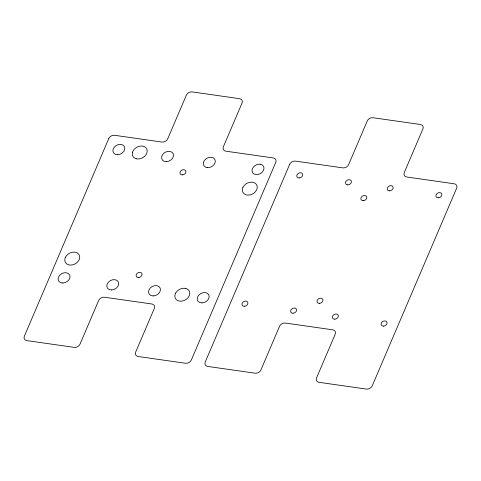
<?xml version="1.0" encoding="UTF-8"?>
<svg xmlns="http://www.w3.org/2000/svg" width="481" height="481" viewBox="0 0 481 481"><rect width="100%" height="100%" fill="white"/><g stroke="black" fill="none" stroke-linecap="round" stroke-linejoin="round"><path stroke-width="0.72" d="M132.528 152.17L133.087 150.86A7.846 6.019 -28.6 0 1 141.757 146.026L143.164 146.218A7.846 6.019 -28.6 0 1 146.921 152.832L146.368 154.148A7.846 6.019 -28.6 0 1 137.716 158.97L136.291 158.784M175.673 293.085L175.108 294.396A7.846 6.019 -28.6 0 0 178.896 300.998L180.297 301.214A7.846 6.019 -28.6 0 0 188.955 296.362L189.514 295.063A7.846 6.019 -28.6 0 0 185.75 288.456M185.75 288.45L184.325 288.245A7.846 6.019 -28.6 0 0 175.691 293.091M136.309 158.766A7.846 6.019 -28.6 0 1 132.552 152.158M207.113 167.556A6.283 4.816 -28.6 0 0 214.863 163.227A6.283 4.816 -28.6 0 0 211.496 157.299A6.283 4.816 -28.6 0 0 203.74 161.64A6.283 4.816 -28.6 0 0 207.107 167.568M65.308 257.606L65.061 258.267A7.846 6.019 -28.6 0 0 68.843 264.881L70.244 265.085A7.846 6.019 -28.6 0 0 78.902 260.239L79.461 258.928A7.846 6.019 -28.6 0 0 75.697 252.321L74.278 252.116A7.846 6.019 -28.6 0 0 65.638 256.956L65.308 257.606M242.821 187.638L242.574 188.299A7.846 6.019 -28.6 0 0 246.362 194.901L247.763 195.118A7.846 6.019 -28.6 0 0 256.421 190.266L256.98 188.967A7.846 6.019 -28.6 0 0 253.21 182.359L251.791 182.149A7.846 6.019 -28.6 0 0 243.152 186.995L242.821 187.638M108.778 138.552L24.363 336.171A4.714 3.62 -28.6 0 0 26.894 340.62L74.2 347.372A4.714 3.62 -28.6 0 0 80.02 344.119L98.659 300.487A4.714 3.62 -28.6 0 1 104.473 297.234L151.786 303.986A4.714 3.62 -28.6 0 1 154.317 308.435L135.678 352.062A4.714 3.62 -28.6 0 0 138.209 356.511L185.516 363.263A4.714 3.62 -28.6 0 0 191.336 360.01L275.751 162.392A4.714 3.62 -28.6 0 0 273.22 157.942L225.914 151.19A4.714 3.62 -28.6 0 1 223.382 146.747L242.021 103.114A4.714 3.62 -28.6 0 0 239.49 98.671L192.178 91.913A4.714 3.62 -28.6 0 0 186.363 95.166L167.725 138.799A4.714 3.62 -28.6 0 1 161.905 142.051L114.598 135.299A4.714 3.62 -28.6 0 0 108.778 138.552M289.664 164.376L205.249 361.995A4.714 3.62 -28.6 0 0 207.78 366.444L255.086 373.196A4.714 3.62 -28.6 0 0 260.906 369.943L279.545 326.31A4.714 3.62 -28.6 0 1 285.365 323.058L332.672 329.81A4.714 3.62 -28.6 0 1 335.203 334.253L316.564 377.886A4.714 3.62 -28.6 0 0 319.095 382.329L366.402 389.087A4.714 3.62 -28.6 0 0 372.222 385.834L456.637 188.209A4.714 3.62 -28.6 0 0 454.106 183.766L406.8 177.014A4.714 3.62 -28.6 0 1 404.268 172.565L422.907 128.938A4.714 3.62 -28.6 0 0 420.376 124.489L373.07 117.737A4.714 3.62 -28.6 0 0 367.25 120.99L348.611 164.622A4.714 3.62 -28.6 0 1 342.791 167.875L295.484 161.123A4.714 3.62 -28.6 0 0 289.664 164.376M62.801 283.032A6.283 4.816 -28.6 0 0 69.727 275.192A6.283 4.816 -28.6 0 0 59.602 275.306A6.283 4.816 -28.6 0 0 62.801 283.032M117.617 154.708A6.283 4.816 -28.6 0 0 124.543 146.867A6.283 4.816 -28.6 0 0 114.418 146.982A6.283 4.816 -28.6 0 0 117.617 154.708M201.948 302.898A6.283 4.816 -28.6 0 0 208.874 295.057A6.283 4.816 -28.6 0 0 198.749 295.166A6.283 4.816 -28.6 0 0 201.948 302.898M260.197 164.255A6.283 4.816 -28.6 0 0 252.441 168.59A6.283 4.816 -28.6 0 0 255.808 174.519A6.283 4.816 -28.6 0 0 263.564 170.178A6.283 4.816 -28.6 0 0 260.197 164.255M153.247 295.941A6.283 4.816 -28.6 0 0 160.173 288.107A6.283 4.816 -28.6 0 0 150.048 288.215A6.283 4.816 -28.6 0 0 153.247 295.941M111.502 289.983A6.283 4.816 -28.6 0 0 118.428 282.149A6.283 4.816 -28.6 0 0 108.303 282.257A6.283 4.816 -28.6 0 0 111.502 289.983M138.474 277.543A3.145 2.411 -28.6 0 0 141.937 273.623A3.145 2.411 -28.6 0 0 136.869 273.677A3.145 2.411 -28.6 0 0 138.474 277.543M182.323 174.886A3.145 2.411 -28.6 0 0 185.792 170.959A3.145 2.411 -28.6 0 0 180.724 171.014A3.145 2.411 -28.6 0 0 182.323 174.886M319.36 303.367A3.145 2.411 -28.6 0 0 322.823 299.441A3.145 2.411 -28.6 0 0 317.761 299.495A3.145 2.411 -28.6 0 0 319.36 303.367M363.209 200.709A3.145 2.411 -28.6 0 0 366.678 196.783A3.145 2.411 -28.6 0 0 361.61 196.837A3.145 2.411 -28.6 0 0 363.209 200.709M166.318 161.658A6.283 4.816 -28.6 0 0 173.244 153.824A6.283 4.816 -28.6 0 0 163.119 153.932A6.283 4.816 -28.6 0 0 166.318 161.658M244.306 306.265A3.145 2.411 -28.6 0 0 247.769 302.345A3.145 2.411 -28.6 0 0 242.707 302.399A3.145 2.411 -28.6 0 0 244.306 306.265M293.007 313.221A3.145 2.411 -28.6 0 0 296.47 309.295A3.145 2.411 -28.6 0 0 291.402 309.349A3.145 2.411 -28.6 0 0 293.007 313.221M334.746 319.18A3.145 2.411 -28.6 0 0 338.215 315.253A3.145 2.411 -28.6 0 0 333.147 315.308A3.145 2.411 -28.6 0 0 334.746 319.18M347.823 184.896A3.145 2.411 -28.6 0 0 351.286 180.97A3.145 2.411 -28.6 0 0 346.218 181.024A3.145 2.411 -28.6 0 0 347.823 184.896M389.562 190.855A3.145 2.411 -28.6 0 0 393.031 186.929A3.145 2.411 -28.6 0 0 387.963 186.983A3.145 2.411 -28.6 0 0 389.562 190.855M299.122 177.94A3.145 2.411 -28.6 0 0 302.585 174.02A3.145 2.411 -28.6 0 0 297.517 174.074A3.145 2.411 -28.6 0 0 299.122 177.94M383.447 326.13A3.145 2.411 -28.6 0 0 386.916 322.204A3.145 2.411 -28.6 0 0 381.848 322.264A3.145 2.411 -28.6 0 0 383.447 326.13M438.263 197.805A3.145 2.411 -28.6 0 0 441.732 193.879A3.145 2.411 -28.6 0 0 436.664 193.939A3.145 2.411 -28.6 0 0 438.263 197.805"/></g></svg>
